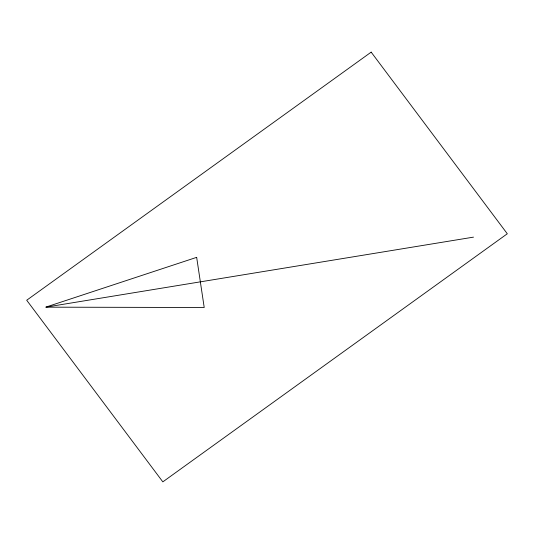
<?xml version="1.0" encoding="UTF-8"?>
<svg xmlns="http://www.w3.org/2000/svg" width="534" height="534" viewBox="0 0 534 534"><rect width="100%" height="100%" fill="white"/><g stroke="black" fill="none" stroke-linecap="round" stroke-linejoin="round"><path stroke-width="0.8" d="M46.345 307.057L473.498 237.136M371.17 52.138L26.7 300.235L162.83 481.862L507.3 233.765L371.17 52.138M196.666 257.348L45.684 307.163L204.215 307.504L196.666 257.348"/></g></svg>
